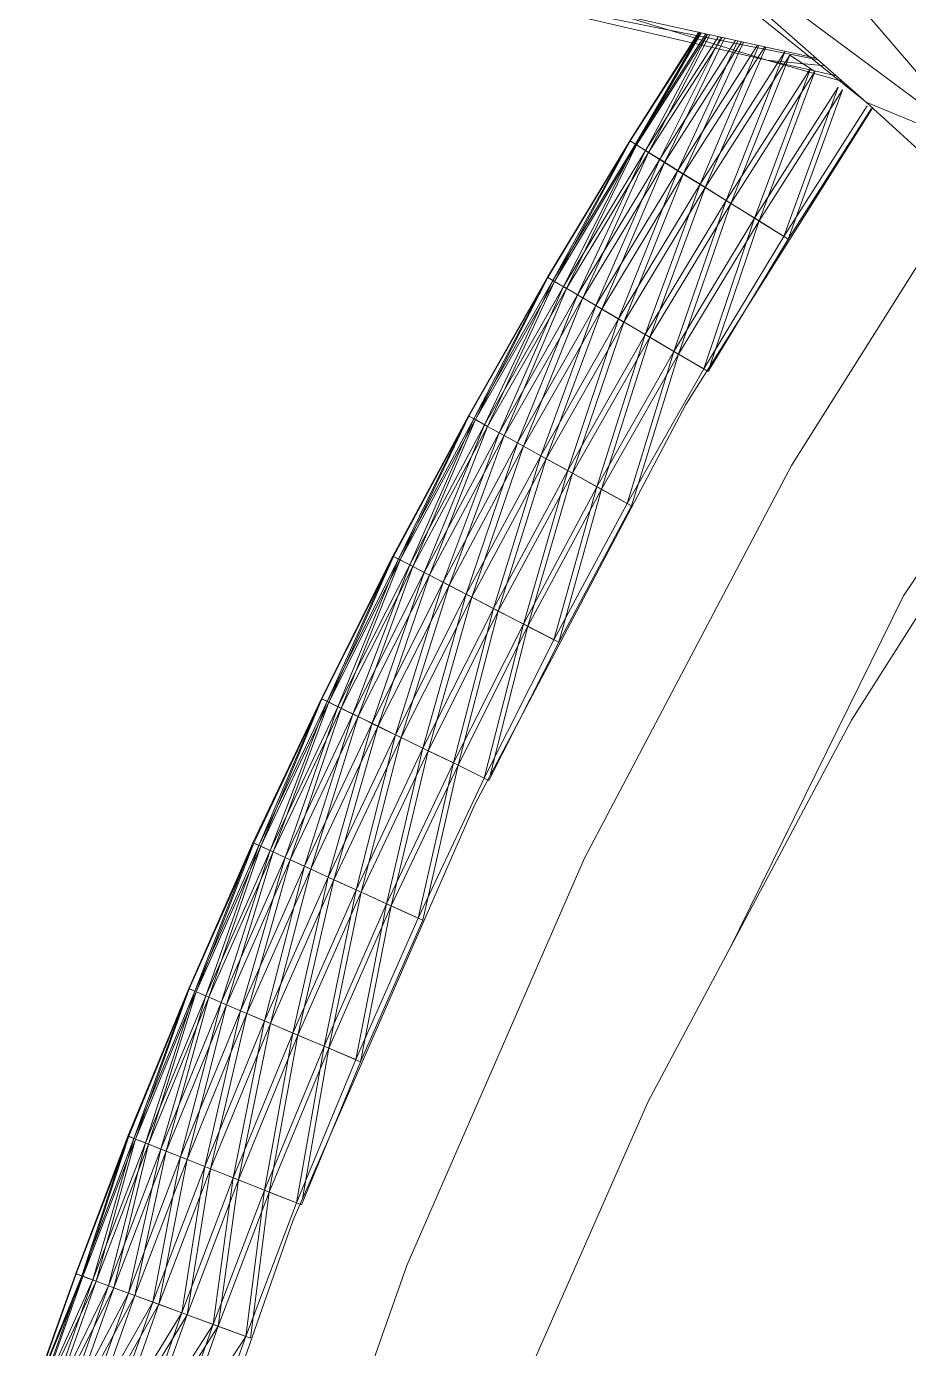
# Model space of a CAD drawing. Header units: millimetres. Extents: x -8591 to 7092, y -1621 to 14390.
# Drawn here: x -4564.22 to -4543.62, y 2704.32 to 2735.19 of the extents above; entities that cross this region are included whole.
import ezdxf

# ---------------------------------------------------------------- set-up
doc = ezdxf.new("R2010")
doc.units = ezdxf.units.MM
doc.layers.add('G-IMPT', color=8, linetype='Continuous', lineweight=9)
doc.layers.add('I-FURN', color=30, linetype='Continuous', lineweight=9)

# ---------------------------------------------------------------- blocks, each defined once
blk = doc.blocks.new('Artificial banana plant 1500mm - Family 4__C1-728657-Begane grond')
at = {"layer": 'G-IMPT'}
for p, q in [((-135.508, 82.891), (-129.088, 75.408)), ((-135.508, 82.891), (-129.088, 75.408)), ((-138.678, 82.554), (-131.848, 76.549)), ((-138.678, 82.554), (-131.848, 76.549)), ((-138.678, 82.554), (-129.91, 76.021)), ((-138.678, 82.554), (-129.91, 76.021)), ((-131.848, 76.549), (-137.618, 81.18)), ((-131.848, 76.549), (-137.618, 81.18)), ((-141.728, 79.286), (-134.168, 77.531)), ((-141.728, 79.286), (-134.168, 77.531)), ((-141.728, 79.286), (-132.972, 77.538)), ((-141.728, 79.286), (-132.972, 77.538)), ((-139.438, 78.994), (-133.012, 77.573)), ((-139.438, 78.994), (-133.012, 77.573)), ((-137.607, 78.589), (-134.168, 77.531)), ((-137.607, 78.589), (-134.168, 77.531)), ((-135.754, 78.179), (-137.368, 75.646)), ((-135.754, 78.179), (-137.368, 75.646)), ((-137.358, 75.641), (-135.751, 78.179)), ((-137.358, 75.641), (-135.751, 78.179)), ((-135.734, 78.175), (-137.358, 75.641)), ((-135.734, 78.175), (-137.358, 75.641)), ((-135.724, 78.173), (-137.238, 75.568)), ((-135.724, 78.173), (-137.238, 75.568)), ((-137.238, 75.568), (-135.595, 78.144)), ((-135.595, 78.144), (-137.238, 75.568)), ((-135.699, 78.167), (-137.208, 75.547)), ((-135.699, 78.167), (-137.208, 75.547)), ((-137.208, 75.547), (-135.556, 78.136)), ((-137.208, 75.547), (-135.556, 78.136)), ((-136.998, 75.417), (-135.544, 78.133)), ((-135.544, 78.133), (-136.998, 75.417)), ((-136.928, 75.374), (-135.498, 78.123)), ((-136.928, 75.374), (-135.498, 78.123)), ((-135.297, 78.078), (-136.998, 75.417)), ((-135.297, 78.078), (-136.998, 75.417)), ((-135.211, 78.059), (-136.928, 75.374)), ((-135.211, 78.059), (-136.928, 75.374)), ((-135.239, 78.065), (-136.668, 75.213)), ((-135.239, 78.065), (-136.668, 75.213)), ((-136.668, 75.213), (-134.897, 77.99)), ((-134.897, 77.99), (-136.668, 75.213)), ((-135.149, 78.046), (-136.558, 75.141)), ((-135.149, 78.046), (-136.558, 75.141)), ((-136.558, 75.141), (-134.759, 77.959)), ((-136.558, 75.141), (-134.759, 77.959)), ((-136.248, 74.955), (-134.843, 77.978)), ((-134.843, 77.978), (-136.248, 74.955)), ((-134.387, 77.877), (-136.248, 74.955)), ((-134.387, 77.877), (-136.248, 74.955)), ((-136.118, 74.868), (-134.71, 77.948)), ((-136.118, 74.868), (-134.71, 77.948)), ((-134.215, 77.839), (-136.118, 74.868)), ((-134.215, 77.839), (-136.118, 74.868)), ((-134.351, 77.869), (-135.728, 74.631)), ((-135.728, 74.631), (-134.351, 77.869)), ((-134.189, 77.833), (-135.608, 74.553)), ((-134.189, 77.833), (-135.608, 74.553)), ((-135.728, 74.631), (-133.748, 77.726)), ((-133.748, 77.726), (-135.728, 74.631)), ((-133.628, 77.645), (-135.608, 74.553)), ((-135.608, 74.553), (-133.628, 77.645)), ((-135.118, 74.252), (-133.748, 77.726)), ((-133.748, 77.726), (-135.118, 74.252)), ((-135.008, 74.182), (-133.628, 77.645)), ((-135.008, 74.182), (-133.628, 77.645)), ((-134.168, 77.531), (-132.39, 77.026)), ((-134.168, 77.531), (-132.39, 77.026)), ((-132.814, 77.399), (-134.168, 77.531)), ((-132.814, 77.399), (-134.168, 77.531)), ((-134.168, 77.531), (-132.544, 77.162)), ((-134.168, 77.531), (-132.544, 77.162)), ((-133.048, 77.26), (-133.628, 77.645)), ((-133.048, 77.26), (-133.628, 77.645)), ((-133.148, 77.332), (-135.118, 74.252)), ((-133.148, 77.332), (-135.118, 74.252)), ((-133.048, 77.26), (-135.008, 74.182)), ((-133.048, 77.26), (-135.008, 74.182)), ((-133.148, 77.332), (-134.458, 73.837)), ((-134.458, 73.837), (-133.148, 77.332)), ((-133.048, 77.26), (-134.348, 73.774)), ((-133.048, 77.26), (-134.348, 73.774)), ((-134.458, 73.837), (-132.498, 76.901)), ((-132.498, 76.901), (-134.458, 73.837)), ((-133.768, 73.413), (-132.498, 76.901)), ((-132.498, 76.901), (-133.768, 73.413)), ((-132.398, 76.835), (-134.348, 73.774)), ((-134.348, 73.774), (-132.398, 76.835)), ((-133.668, 73.35), (-132.398, 76.835)), ((-133.668, 73.35), (-132.398, 76.835)), ((-136.058, 69.49), (-131.696, 76.422)), ((-131.828, 76.459), (-133.768, 73.413)), ((-131.828, 76.459), (-133.768, 73.413)), ((-131.728, 76.395), (-133.668, 73.35)), ((-131.728, 76.395), (-133.668, 73.35)), ((-131.848, 76.549), (-123.338, 68.788)), ((-131.848, 76.549), (-123.338, 68.788)), ((-131.848, 76.549), (-129.91, 75.748)), ((-131.848, 76.549), (-129.91, 75.748)), ((-139.288, 72.459), (-137.368, 75.646)), ((-139.288, 72.459), (-137.368, 75.646)), ((-139.278, 72.452), (-137.368, 75.646)), ((-139.278, 72.452), (-137.368, 75.646)), ((-139.278, 72.452), (-137.358, 75.641)), ((-139.278, 72.452), (-137.358, 75.641)), ((-139.168, 72.385), (-137.368, 75.646)), ((-139.168, 72.385), (-137.368, 75.646)), ((-139.128, 72.363), (-137.358, 75.641)), ((-139.128, 72.363), (-137.358, 75.641)), ((-137.358, 75.641), (-137.368, 75.646)), ((-137.238, 75.568), (-137.368, 75.646)), ((-137.358, 75.641), (-137.368, 75.646)), ((-137.238, 75.568), (-137.368, 75.646)), ((-137.208, 75.547), (-137.358, 75.641)), ((-137.358, 75.641), (-137.208, 75.547)), ((-139.168, 72.385), (-137.238, 75.568)), ((-139.168, 72.385), (-137.238, 75.568)), ((-139.128, 72.363), (-137.208, 75.547)), ((-139.128, 72.363), (-137.208, 75.547)), ((-138.918, 72.239), (-137.238, 75.568)), ((-138.918, 72.239), (-137.238, 75.568)), ((-138.918, 72.239), (-136.998, 75.417)), ((-138.918, 72.239), (-136.998, 75.417)), ((-138.848, 72.199), (-137.208, 75.547)), ((-138.848, 72.199), (-137.208, 75.547)), ((-138.848, 72.199), (-136.928, 75.374)), ((-138.848, 72.199), (-136.928, 75.374)), ((-138.588, 72.044), (-136.998, 75.417)), ((-138.588, 72.044), (-136.998, 75.417)), ((-138.468, 71.975), (-136.928, 75.374)), ((-138.468, 71.975), (-136.928, 75.374)), ((-137.238, 75.568), (-136.998, 75.417)), ((-137.238, 75.568), (-136.998, 75.417)), ((-136.928, 75.374), (-137.208, 75.547)), ((-136.928, 75.374), (-137.208, 75.547)), ((-136.668, 75.213), (-136.998, 75.417)), ((-136.668, 75.213), (-136.998, 75.417)), ((-136.558, 75.141), (-136.928, 75.374)), ((-136.928, 75.374), (-136.558, 75.141)), ((-138.588, 72.044), (-136.668, 75.213)), ((-138.588, 72.044), (-136.668, 75.213)), ((-138.468, 71.975), (-136.558, 75.141)), ((-138.468, 71.975), (-136.558, 75.141)), ((-138.158, 71.795), (-136.668, 75.213)), ((-138.158, 71.795), (-136.668, 75.213)), ((-138.018, 71.714), (-136.558, 75.141)), ((-138.018, 71.714), (-136.558, 75.141)), ((-136.668, 75.213), (-136.248, 74.955)), ((-136.668, 75.213), (-136.248, 74.955)), ((-136.118, 74.868), (-136.558, 75.141)), ((-136.118, 74.868), (-136.558, 75.141)), ((-138.158, 71.795), (-136.248, 74.955)), ((-138.158, 71.795), (-136.248, 74.955)), ((-138.018, 71.714), (-136.118, 74.868)), ((-138.018, 71.714), (-136.118, 74.868)), ((-137.628, 71.485), (-136.248, 74.955)), ((-137.628, 71.485), (-136.248, 74.955)), ((-137.508, 71.411), (-136.118, 74.868)), ((-137.508, 71.411), (-136.118, 74.868)), ((-135.728, 74.631), (-136.248, 74.955)), ((-135.728, 74.631), (-136.248, 74.955)), ((-135.608, 74.553), (-136.118, 74.868)), ((-136.118, 74.868), (-135.608, 74.553)), ((-137.628, 71.485), (-135.728, 74.631)), ((-137.628, 71.485), (-135.728, 74.631)), ((-137.508, 71.411), (-135.608, 74.553)), ((-137.508, 71.411), (-135.608, 74.553)), ((-137.008, 71.121), (-135.728, 74.631)), ((-137.008, 71.121), (-135.728, 74.631)), ((-136.898, 71.056), (-135.608, 74.553)), ((-136.898, 71.056), (-135.608, 74.553)), ((-135.728, 74.631), (-135.118, 74.252)), ((-135.728, 74.631), (-135.118, 74.252)), ((-135.008, 74.182), (-135.608, 74.553)), ((-135.008, 74.182), (-135.608, 74.553)), ((-133.588, 68.063), (-129.51, 74.553)), ((-137.008, 71.121), (-135.118, 74.252)), ((-137.008, 71.121), (-135.118, 74.252)), ((-136.898, 71.056), (-135.008, 74.182)), ((-136.898, 71.056), (-135.008, 74.182)), ((-136.338, 70.724), (-135.118, 74.252)), ((-136.338, 70.724), (-135.118, 74.252)), ((-136.228, 70.664), (-135.008, 74.182)), ((-136.228, 70.664), (-135.008, 74.182)), ((-134.458, 73.837), (-135.118, 74.252)), ((-134.458, 73.837), (-135.118, 74.252)), ((-134.348, 73.774), (-135.008, 74.182)), ((-135.008, 74.182), (-134.348, 73.774)), ((-136.338, 70.724), (-134.458, 73.837)), ((-136.338, 70.724), (-134.458, 73.837)), ((-135.638, 70.318), (-134.458, 73.837)), ((-135.638, 70.318), (-134.458, 73.837)), ((-134.458, 73.837), (-133.768, 73.413)), ((-134.458, 73.837), (-133.768, 73.413)), ((-136.228, 70.664), (-134.348, 73.774)), ((-136.228, 70.664), (-134.348, 73.774)), ((-135.495, 70.384), (-134.348, 73.774)), ((-135.495, 70.384), (-134.348, 73.774)), ((-133.668, 73.35), (-134.348, 73.774)), ((-133.668, 73.35), (-134.348, 73.774)), ((-135.638, 70.318), (-133.768, 73.413)), ((-135.638, 70.318), (-133.768, 73.413)), ((-135.538, 70.257), (-133.668, 73.35)), ((-135.538, 70.257), (-133.668, 73.35)), ((-139.288, 72.459), (-141.138, 69.223)), ((-139.288, 72.459), (-141.138, 69.223)), ((-141.128, 69.218), (-139.288, 72.459)), ((-141.128, 69.218), (-139.288, 72.459)), ((-139.278, 72.452), (-141.128, 69.218)), ((-139.278, 72.452), (-141.128, 69.218)), ((-139.288, 72.459), (-141.008, 69.153)), ((-139.288, 72.459), (-141.008, 69.153)), ((-141.008, 69.153), (-139.168, 72.385)), ((-139.168, 72.385), (-141.008, 69.153)), ((-139.278, 72.452), (-140.968, 69.133)), ((-139.278, 72.452), (-140.968, 69.133)), ((-140.968, 69.133), (-139.128, 72.363)), ((-140.968, 69.133), (-139.128, 72.363)), ((-140.758, 69.014), (-139.168, 72.385)), ((-139.168, 72.385), (-140.758, 69.014)), ((-140.688, 68.976), (-139.128, 72.363)), ((-140.688, 68.976), (-139.128, 72.363)), ((-139.278, 72.452), (-139.288, 72.459)), ((-139.288, 72.459), (-139.168, 72.385)), ((-139.278, 72.452), (-139.288, 72.459)), ((-139.288, 72.459), (-139.168, 72.385)), ((-139.278, 72.452), (-139.128, 72.363)), ((-139.278, 72.452), (-139.128, 72.363)), ((-138.918, 72.239), (-139.168, 72.385)), ((-139.168, 72.385), (-138.918, 72.239)), ((-138.848, 72.199), (-139.128, 72.363)), ((-138.848, 72.199), (-139.128, 72.363)), ((-138.918, 72.239), (-140.758, 69.014)), ((-138.918, 72.239), (-140.758, 69.014)), ((-138.848, 72.199), (-140.688, 68.976)), ((-138.848, 72.199), (-140.688, 68.976)), ((-138.918, 72.239), (-140.418, 68.826)), ((-138.918, 72.239), (-140.418, 68.826)), ((-140.418, 68.826), (-138.588, 72.044)), ((-138.588, 72.044), (-140.418, 68.826)), ((-138.848, 72.199), (-140.298, 68.761)), ((-138.848, 72.199), (-140.298, 68.761)), ((-140.298, 68.761), (-138.468, 71.975)), ((-140.298, 68.761), (-138.468, 71.975)), ((-139.988, 68.59), (-138.588, 72.044)), ((-138.588, 72.044), (-139.988, 68.59)), ((-139.848, 68.511), (-138.468, 71.975)), ((-139.848, 68.511), (-138.468, 71.975)), ((-138.918, 72.239), (-138.588, 72.044)), ((-138.918, 72.239), (-138.588, 72.044)), ((-138.848, 72.199), (-138.468, 71.975)), ((-138.848, 72.199), (-138.468, 71.975)), ((-138.158, 71.795), (-138.588, 72.044)), ((-138.588, 72.044), (-138.158, 71.795)), ((-138.018, 71.714), (-138.468, 71.975)), ((-138.018, 71.714), (-138.468, 71.975)), ((-138.158, 71.795), (-139.988, 68.59)), ((-138.158, 71.795), (-139.988, 68.59)), ((-138.018, 71.714), (-139.848, 68.511)), ((-138.018, 71.714), (-139.848, 68.511)), ((-138.158, 71.795), (-139.448, 68.292)), ((-139.448, 68.292), (-138.158, 71.795)), ((-138.018, 71.714), (-139.318, 68.222)), ((-138.018, 71.714), (-139.318, 68.222)), ((-138.158, 71.795), (-137.628, 71.485)), ((-137.628, 71.485), (-138.158, 71.795)), ((-137.508, 71.411), (-138.018, 71.714)), ((-138.018, 71.714), (-137.508, 71.411)), ((-126.518, 71.689), (-130.978, 65.017)), ((-139.448, 68.292), (-137.628, 71.485)), ((-137.628, 71.485), (-139.448, 68.292)), ((-137.508, 71.411), (-139.318, 68.222)), ((-139.318, 68.222), (-137.508, 71.411)), ((-138.818, 67.946), (-137.628, 71.485)), ((-137.628, 71.485), (-138.818, 67.946)), ((-138.708, 67.883), (-137.508, 71.411)), ((-138.708, 67.883), (-137.508, 71.411)), ((-137.008, 71.121), (-137.628, 71.485)), ((-137.628, 71.485), (-137.008, 71.121)), ((-136.898, 71.056), (-137.508, 71.411)), ((-136.898, 71.056), (-137.508, 71.411)), ((-137.008, 71.121), (-138.818, 67.946)), ((-137.008, 71.121), (-138.818, 67.946)), ((-136.898, 71.056), (-138.708, 67.883)), ((-136.898, 71.056), (-138.708, 67.883)), ((-137.008, 71.121), (-138.138, 67.566)), ((-138.138, 67.566), (-137.008, 71.121)), ((-136.898, 71.056), (-138.028, 67.508)), ((-136.898, 71.056), (-138.028, 67.508)), ((-137.008, 71.121), (-136.338, 70.724)), ((-136.338, 70.724), (-137.008, 71.121)), ((-136.228, 70.664), (-136.898, 71.056)), ((-136.898, 71.056), (-136.228, 70.664)), ((-138.138, 67.566), (-136.338, 70.724)), ((-136.338, 70.724), (-138.138, 67.566)), ((-137.428, 67.176), (-136.338, 70.724)), ((-136.338, 70.724), (-137.428, 67.176)), ((-135.638, 70.318), (-136.338, 70.724)), ((-136.338, 70.724), (-135.638, 70.318)), ((-136.228, 70.664), (-138.028, 67.508)), ((-138.028, 67.508), (-136.228, 70.664)), ((-137.328, 67.12), (-136.228, 70.664)), ((-137.328, 67.12), (-136.228, 70.664)), ((-135.538, 70.257), (-136.228, 70.664)), ((-135.538, 70.257), (-136.228, 70.664)), ((-132.188, 62.117), (-126.788, 70.646)), ((-135.638, 70.318), (-137.428, 67.176)), ((-135.638, 70.318), (-137.428, 67.176)), ((-140.998, 60.129), (-136.058, 69.49)), ((-142.898, 65.944), (-141.138, 69.223)), ((-142.898, 65.944), (-141.138, 69.223)), ((-142.888, 65.937), (-141.138, 69.223)), ((-142.888, 65.937), (-141.138, 69.223)), ((-142.888, 65.937), (-141.128, 69.218)), ((-142.888, 65.937), (-141.128, 69.218)), ((-142.768, 65.874), (-141.138, 69.223)), ((-142.768, 65.874), (-141.138, 69.223)), ((-142.728, 65.856), (-141.128, 69.218)), ((-142.728, 65.856), (-141.128, 69.218)), ((-141.128, 69.218), (-141.138, 69.223)), ((-141.008, 69.153), (-141.138, 69.223)), ((-141.128, 69.218), (-141.138, 69.223)), ((-141.008, 69.153), (-141.138, 69.223)), ((-140.968, 69.133), (-141.128, 69.218)), ((-141.128, 69.218), (-140.968, 69.133)), ((-142.768, 65.874), (-141.008, 69.153)), ((-142.768, 65.874), (-141.008, 69.153)), ((-142.728, 65.856), (-140.968, 69.133)), ((-142.728, 65.856), (-140.968, 69.133)), ((-142.508, 65.744), (-141.008, 69.153)), ((-142.508, 65.744), (-141.008, 69.153)), ((-142.508, 65.744), (-140.758, 69.014)), ((-142.508, 65.744), (-140.758, 69.014)), ((-142.438, 65.706), (-140.968, 69.133)), ((-142.438, 65.706), (-140.968, 69.133)), ((-142.438, 65.706), (-140.688, 68.976)), ((-142.438, 65.706), (-140.688, 68.976)), ((-142.168, 65.564), (-140.758, 69.014)), ((-142.168, 65.564), (-140.758, 69.014)), ((-142.048, 65.501), (-140.688, 68.976)), ((-142.048, 65.501), (-140.688, 68.976)), ((-141.008, 69.153), (-140.758, 69.014)), ((-141.008, 69.153), (-140.758, 69.014)), ((-140.688, 68.976), (-140.968, 69.133)), ((-140.688, 68.976), (-140.968, 69.133)), ((-140.418, 68.826), (-140.758, 69.014)), ((-140.418, 68.826), (-140.758, 69.014)), ((-140.298, 68.761), (-140.688, 68.976)), ((-140.688, 68.976), (-140.298, 68.761)), ((-142.168, 65.564), (-140.418, 68.826)), ((-142.168, 65.564), (-140.418, 68.826)), ((-142.048, 65.501), (-140.298, 68.761)), ((-142.048, 65.501), (-140.298, 68.761)), ((-141.728, 65.338), (-140.418, 68.826)), ((-141.728, 65.338), (-140.418, 68.826)), ((-141.728, 65.338), (-139.988, 68.59)), ((-141.728, 65.338), (-139.988, 68.59)), ((-141.588, 65.262), (-140.298, 68.761)), ((-141.588, 65.262), (-140.298, 68.761)), ((-141.188, 65.055), (-139.988, 68.59)), ((-141.188, 65.055), (-139.988, 68.59)), ((-140.418, 68.826), (-139.988, 68.59)), ((-140.418, 68.826), (-139.988, 68.59)), ((-139.848, 68.511), (-140.298, 68.761)), ((-139.848, 68.511), (-140.298, 68.761)), ((-139.448, 68.292), (-139.988, 68.59)), ((-139.448, 68.292), (-139.988, 68.59)), ((-141.588, 65.262), (-139.848, 68.511)), ((-141.588, 65.262), (-139.848, 68.511)), ((-141.188, 65.055), (-139.448, 68.292)), ((-141.188, 65.055), (-139.448, 68.292)), ((-141.058, 64.986), (-139.848, 68.511)), ((-141.058, 64.986), (-139.848, 68.511)), ((-140.548, 64.723), (-139.448, 68.292)), ((-140.548, 64.723), (-139.448, 68.292)), ((-139.318, 68.222), (-139.848, 68.511)), ((-139.848, 68.511), (-139.318, 68.222)), ((-139.448, 68.292), (-138.818, 67.946)), ((-139.448, 68.292), (-138.818, 67.946)), ((-141.058, 64.986), (-139.318, 68.222)), ((-141.058, 64.986), (-139.318, 68.222)), ((-140.548, 64.723), (-138.818, 67.946)), ((-140.548, 64.723), (-138.818, 67.946)), ((-140.438, 64.663), (-139.318, 68.222)), ((-140.438, 64.663), (-139.318, 68.222)), ((-139.848, 64.361), (-138.818, 67.946)), ((-139.848, 64.361), (-138.818, 67.946)), ((-138.708, 67.883), (-139.318, 68.222)), ((-138.708, 67.883), (-139.318, 68.222)), ((-138.138, 67.566), (-138.818, 67.946)), ((-138.138, 67.566), (-138.818, 67.946)), ((-138.428, 58.892), (-133.588, 68.063)), ((-140.438, 64.663), (-138.708, 67.883)), ((-140.438, 64.663), (-138.708, 67.883)), ((-139.748, 64.307), (-138.708, 67.883)), ((-139.748, 64.307), (-138.708, 67.883)), ((-138.028, 67.508), (-138.708, 67.883)), ((-138.708, 67.883), (-138.028, 67.508)), ((-139.848, 64.361), (-138.138, 67.566)), ((-139.848, 64.361), (-138.138, 67.566)), ((-139.748, 64.307), (-138.028, 67.508)), ((-139.748, 64.307), (-138.028, 67.508)), ((-139.138, 63.991), (-138.138, 67.566)), ((-139.138, 63.991), (-138.138, 67.566)), ((-139.028, 63.936), (-138.028, 67.508)), ((-139.028, 63.936), (-138.028, 67.508)), ((-138.138, 67.566), (-137.428, 67.176)), ((-138.138, 67.566), (-137.428, 67.176)), ((-137.328, 67.12), (-138.028, 67.508)), ((-137.328, 67.12), (-138.028, 67.508)), ((-139.138, 63.991), (-137.428, 67.176)), ((-139.138, 63.991), (-137.428, 67.176)), ((-139.028, 63.936), (-137.328, 67.12)), ((-139.028, 63.936), (-137.328, 67.12)), ((-142.898, 65.944), (-144.568, 62.618)), ((-142.898, 65.944), (-144.568, 62.618)), ((-144.558, 62.613), (-142.898, 65.944)), ((-144.558, 62.613), (-142.898, 65.944)), ((-142.888, 65.937), (-144.558, 62.613)), ((-142.888, 65.937), (-144.558, 62.613)), ((-142.898, 65.944), (-144.438, 62.553)), ((-142.898, 65.944), (-144.438, 62.553)), ((-144.438, 62.553), (-142.768, 65.874)), ((-142.768, 65.874), (-144.438, 62.553)), ((-142.888, 65.937), (-144.398, 62.535)), ((-142.888, 65.937), (-144.398, 62.535)), ((-144.398, 62.535), (-142.728, 65.856)), ((-144.398, 62.535), (-142.728, 65.856)), ((-144.188, 62.429), (-142.768, 65.874)), ((-142.768, 65.874), (-144.188, 62.429)), ((-144.108, 62.393), (-142.728, 65.856)), ((-144.108, 62.393), (-142.728, 65.856)), ((-142.888, 65.937), (-142.898, 65.944)), ((-142.898, 65.944), (-142.768, 65.874)), ((-142.888, 65.937), (-142.898, 65.944)), ((-142.898, 65.944), (-142.768, 65.874)), ((-142.888, 65.937), (-142.728, 65.856)), ((-142.888, 65.937), (-142.728, 65.856)), ((-142.508, 65.744), (-142.768, 65.874)), ((-142.768, 65.874), (-142.508, 65.744)), ((-142.438, 65.706), (-142.728, 65.856)), ((-142.438, 65.706), (-142.728, 65.856)), ((-142.508, 65.744), (-144.188, 62.429)), ((-142.508, 65.744), (-144.188, 62.429)), ((-142.438, 65.706), (-144.108, 62.393)), ((-142.438, 65.706), (-144.108, 62.393)), ((-142.508, 65.744), (-143.838, 62.258)), ((-142.508, 65.744), (-143.838, 62.258)), ((-143.838, 62.258), (-142.168, 65.564)), ((-142.168, 65.564), (-143.838, 62.258)), ((-142.438, 65.706), (-143.708, 62.2)), ((-142.438, 65.706), (-143.708, 62.2)), ((-143.708, 62.2), (-142.048, 65.501)), ((-143.708, 62.2), (-142.048, 65.501)), ((-143.388, 62.043), (-142.168, 65.564)), ((-142.168, 65.564), (-143.388, 62.043)), ((-143.248, 61.971), (-142.048, 65.501)), ((-143.248, 61.971), (-142.048, 65.501)), ((-142.508, 65.744), (-142.168, 65.564)), ((-142.508, 65.744), (-142.168, 65.564)), ((-142.438, 65.706), (-142.048, 65.501)), ((-142.438, 65.706), (-142.048, 65.501)), ((-141.728, 65.338), (-142.168, 65.564)), ((-142.168, 65.564), (-141.728, 65.338)), ((-141.588, 65.262), (-142.048, 65.501)), ((-141.588, 65.262), (-142.048, 65.501)), ((-141.728, 65.338), (-143.388, 62.043)), ((-141.728, 65.338), (-143.388, 62.043)), ((-141.588, 65.262), (-143.248, 61.971)), ((-141.588, 65.262), (-143.248, 61.971)), ((-141.728, 65.338), (-142.838, 61.774)), ((-142.838, 61.774), (-141.728, 65.338)), ((-141.588, 65.262), (-142.708, 61.709)), ((-141.588, 65.262), (-142.708, 61.709)), ((-141.728, 65.338), (-141.188, 65.055)), ((-141.188, 65.055), (-141.728, 65.338)), ((-141.058, 64.986), (-141.588, 65.262)), ((-141.588, 65.262), (-141.058, 64.986)), ((-142.838, 61.774), (-141.188, 65.055)), ((-141.188, 65.055), (-142.838, 61.774)), ((-141.058, 64.986), (-142.708, 61.709)), ((-142.708, 61.709), (-141.058, 64.986)), ((-142.198, 61.459), (-141.188, 65.055)), ((-141.188, 65.055), (-142.198, 61.459)), ((-142.078, 61.402), (-141.058, 64.986)), ((-142.078, 61.402), (-141.058, 64.986)), ((-140.548, 64.723), (-141.188, 65.055)), ((-141.188, 65.055), (-140.548, 64.723)), ((-140.438, 64.663), (-141.058, 64.986)), ((-140.438, 64.663), (-141.058, 64.986)), ((-130.978, 65.017), (-135.066, 56.72)), ((-140.548, 64.723), (-142.198, 61.459)), ((-140.548, 64.723), (-142.198, 61.459)), ((-140.438, 64.663), (-142.078, 61.402)), ((-140.438, 64.663), (-142.078, 61.402)), ((-140.548, 64.723), (-141.488, 61.116)), ((-141.488, 61.116), (-140.548, 64.723)), ((-140.438, 64.663), (-141.378, 61.063)), ((-140.438, 64.663), (-141.378, 61.063)), ((-140.548, 64.723), (-139.848, 64.361)), ((-139.848, 64.361), (-140.548, 64.723)), ((-139.748, 64.307), (-140.438, 64.663)), ((-140.438, 64.663), (-139.748, 64.307)), ((-141.488, 61.116), (-139.848, 64.361)), ((-139.848, 64.361), (-141.488, 61.116)), ((-139.748, 64.307), (-141.378, 61.063)), ((-141.378, 61.063), (-139.748, 64.307)), ((-140.768, 60.762), (-139.848, 64.361)), ((-139.848, 64.361), (-140.768, 60.762)), ((-140.627, 60.832), (-139.748, 64.307)), ((-140.627, 60.832), (-139.748, 64.307)), ((-139.138, 63.991), (-139.848, 64.361)), ((-139.848, 64.361), (-139.138, 63.991)), ((-139.028, 63.936), (-139.748, 64.307)), ((-139.028, 63.936), (-139.748, 64.307)), ((-139.138, 63.991), (-140.768, 60.762)), ((-139.138, 63.991), (-140.768, 60.762)), ((-139.028, 63.936), (-140.658, 60.71)), ((-139.028, 63.936), (-140.658, 60.71)), ((-146.168, 59.253), (-144.568, 62.618)), ((-146.168, 59.253), (-144.568, 62.618)), ((-146.148, 59.247), (-144.568, 62.618)), ((-146.148, 59.247), (-144.568, 62.618)), ((-146.148, 59.247), (-144.558, 62.613)), ((-146.148, 59.247), (-144.558, 62.613)), ((-146.028, 59.19), (-144.568, 62.618)), ((-146.028, 59.19), (-144.568, 62.618)), ((-146.028, 59.19), (-144.438, 62.553)), ((-146.028, 59.19), (-144.438, 62.553)), ((-145.988, 59.173), (-144.558, 62.613)), ((-145.988, 59.173), (-144.558, 62.613)), ((-145.988, 59.173), (-144.398, 62.535)), ((-145.988, 59.173), (-144.398, 62.535)), ((-145.768, 59.072), (-144.438, 62.553)), ((-145.768, 59.072), (-144.438, 62.553)), ((-145.768, 59.072), (-144.188, 62.429)), ((-145.768, 59.072), (-144.188, 62.429)), ((-145.698, 59.038), (-144.398, 62.535)), ((-145.698, 59.038), (-144.398, 62.535)), ((-145.698, 59.038), (-144.108, 62.393)), ((-145.698, 59.038), (-144.108, 62.393)), ((-145.418, 58.91), (-144.188, 62.429)), ((-145.418, 58.91), (-144.188, 62.429)), ((-145.298, 58.854), (-144.108, 62.393)), ((-145.298, 58.854), (-144.108, 62.393)), ((-144.558, 62.613), (-144.568, 62.618)), ((-144.438, 62.553), (-144.568, 62.618)), ((-144.558, 62.613), (-144.568, 62.618)), ((-144.438, 62.553), (-144.568, 62.618)), ((-144.398, 62.535), (-144.558, 62.613)), ((-144.558, 62.613), (-144.398, 62.535)), ((-144.438, 62.553), (-144.188, 62.429)), ((-144.438, 62.553), (-144.188, 62.429)), ((-144.108, 62.393), (-144.398, 62.535)), ((-144.108, 62.393), (-144.398, 62.535)), ((-143.838, 62.258), (-144.188, 62.429)), ((-143.838, 62.258), (-144.188, 62.429)), ((-143.708, 62.2), (-144.108, 62.393)), ((-144.108, 62.393), (-143.708, 62.2)), ((-145.418, 58.91), (-143.838, 62.258)), ((-145.418, 58.91), (-143.838, 62.258)), ((-145.298, 58.854), (-143.708, 62.2)), ((-145.298, 58.854), (-143.708, 62.2)), ((-144.968, 58.708), (-143.838, 62.258)), ((-144.968, 58.708), (-143.838, 62.258)), ((-144.818, 58.639), (-143.708, 62.2)), ((-144.818, 58.639), (-143.708, 62.2)), ((-143.838, 62.258), (-143.388, 62.043)), ((-143.838, 62.258), (-143.388, 62.043)), ((-143.248, 61.971), (-143.708, 62.2)), ((-143.248, 61.971), (-143.708, 62.2)), ((-136.938, 53.208), (-132.188, 62.117)), ((-144.968, 58.708), (-143.388, 62.043)), ((-144.968, 58.708), (-143.388, 62.043)), ((-144.818, 58.639), (-143.248, 61.971)), ((-144.818, 58.639), (-143.248, 61.971)), ((-144.408, 58.452), (-143.388, 62.043)), ((-144.408, 58.452), (-143.388, 62.043)), ((-144.408, 58.452), (-142.838, 61.774)), ((-144.408, 58.452), (-142.838, 61.774)), ((-144.278, 58.391), (-143.248, 61.971)), ((-144.278, 58.391), (-143.248, 61.971)), ((-143.758, 58.154), (-142.838, 61.774)), ((-143.758, 58.154), (-142.838, 61.774)), ((-142.838, 61.774), (-143.388, 62.043)), ((-142.838, 61.774), (-143.388, 62.043)), ((-142.708, 61.709), (-143.248, 61.971)), ((-143.248, 61.971), (-142.708, 61.709)), ((-142.838, 61.774), (-142.198, 61.459)), ((-142.838, 61.774), (-142.198, 61.459)), ((-144.278, 58.391), (-142.708, 61.709)), ((-144.278, 58.391), (-142.708, 61.709)), ((-143.758, 58.154), (-142.198, 61.459)), ((-143.758, 58.154), (-142.198, 61.459)), ((-143.638, 58.1), (-142.708, 61.709)), ((-143.638, 58.1), (-142.708, 61.709)), ((-143.048, 57.828), (-142.198, 61.459)), ((-143.048, 57.828), (-142.198, 61.459)), ((-142.078, 61.402), (-142.708, 61.709)), ((-142.078, 61.402), (-142.708, 61.709)), ((-141.488, 61.116), (-142.198, 61.459)), ((-141.488, 61.116), (-142.198, 61.459)), ((-143.638, 58.1), (-142.078, 61.402)), ((-143.638, 58.1), (-142.078, 61.402)), ((-142.938, 57.779), (-142.078, 61.402)), ((-142.938, 57.779), (-142.078, 61.402)), ((-141.378, 61.063), (-142.078, 61.402)), ((-142.078, 61.402), (-141.378, 61.063)), ((-143.048, 57.828), (-141.488, 61.116)), ((-143.048, 57.828), (-141.488, 61.116)), ((-142.938, 57.779), (-141.378, 61.063)), ((-142.938, 57.779), (-141.378, 61.063)), ((-142.308, 57.494), (-141.488, 61.116)), ((-142.308, 57.494), (-141.488, 61.116)), ((-142.198, 57.444), (-141.378, 61.063)), ((-142.198, 57.444), (-141.378, 61.063)), ((-141.488, 61.116), (-140.768, 60.762)), ((-141.488, 61.116), (-140.768, 60.762)), ((-140.658, 60.71), (-141.378, 61.063)), ((-140.658, 60.71), (-141.378, 61.063)), ((-142.308, 57.494), (-140.768, 60.762)), ((-142.308, 57.494), (-140.768, 60.762)), ((-145.238, 50.426), (-140.998, 60.129)), ((-146.168, 59.253), (-147.668, 55.846)), ((-146.168, 59.253), (-147.668, 55.846)), ((-147.658, 55.842), (-146.168, 59.253)), ((-147.658, 55.842), (-146.168, 59.253)), ((-146.148, 59.247), (-147.658, 55.842)), ((-146.148, 59.247), (-147.658, 55.842)), ((-146.168, 59.253), (-147.528, 55.788)), ((-146.168, 59.253), (-147.528, 55.788)), ((-147.528, 55.788), (-146.028, 59.19)), ((-146.028, 59.19), (-147.528, 55.788)), ((-146.148, 59.247), (-147.498, 55.772)), ((-146.148, 59.247), (-147.498, 55.772)), ((-147.498, 55.772), (-145.988, 59.173)), ((-147.498, 55.772), (-145.988, 59.173)), ((-147.268, 55.676), (-146.028, 59.19)), ((-146.028, 59.19), (-147.268, 55.676)), ((-145.768, 59.072), (-147.268, 55.676)), ((-145.768, 59.072), (-147.268, 55.676)), ((-147.198, 55.644), (-145.988, 59.173)), ((-147.198, 55.644), (-145.988, 59.173)), ((-145.698, 59.038), (-147.198, 55.644)), ((-145.698, 59.038), (-147.198, 55.644)), ((-145.768, 59.072), (-146.908, 55.524)), ((-145.768, 59.072), (-146.908, 55.524)), ((-145.698, 59.038), (-146.788, 55.472)), ((-145.698, 59.038), (-146.788, 55.472)), ((-146.148, 59.247), (-146.168, 59.253)), ((-146.168, 59.253), (-146.028, 59.19)), ((-146.148, 59.247), (-146.168, 59.253)), ((-146.168, 59.253), (-146.028, 59.19)), ((-146.148, 59.247), (-145.988, 59.173)), ((-146.148, 59.247), (-145.988, 59.173)), ((-145.768, 59.072), (-146.028, 59.19)), ((-146.028, 59.19), (-145.768, 59.072)), ((-145.698, 59.038), (-145.988, 59.173)), ((-145.698, 59.038), (-145.988, 59.173)), ((-145.768, 59.072), (-145.418, 58.91)), ((-145.768, 59.072), (-145.418, 58.91)), ((-145.698, 59.038), (-145.298, 58.854)), ((-145.698, 59.038), (-145.298, 58.854)), ((-146.908, 55.524), (-145.418, 58.91)), ((-145.418, 58.91), (-146.908, 55.524)), ((-146.788, 55.472), (-145.298, 58.854)), ((-146.788, 55.472), (-145.298, 58.854)), ((-146.458, 55.331), (-145.418, 58.91)), ((-145.418, 58.91), (-146.458, 55.331)), ((-144.968, 58.708), (-146.458, 55.331)), ((-144.968, 58.708), (-146.458, 55.331)), ((-146.308, 55.268), (-145.298, 58.854)), ((-146.308, 55.268), (-145.298, 58.854)), ((-144.968, 58.708), (-145.898, 55.092)), ((-145.898, 55.092), (-144.968, 58.708)), ((-144.968, 58.708), (-145.418, 58.91)), ((-145.418, 58.91), (-144.968, 58.708)), ((-144.818, 58.639), (-145.298, 58.854)), ((-144.818, 58.639), (-145.298, 58.854)), ((-144.968, 58.708), (-144.408, 58.452)), ((-144.408, 58.452), (-144.968, 58.708)), ((-142.578, 49.385), (-138.428, 58.892)), ((-144.818, 58.639), (-146.308, 55.268)), ((-144.818, 58.639), (-146.308, 55.268)), ((-145.898, 55.092), (-144.408, 58.452)), ((-144.408, 58.452), (-145.898, 55.092)), ((-144.818, 58.639), (-145.758, 55.034)), ((-144.818, 58.639), (-145.758, 55.034)), ((-144.278, 58.391), (-145.758, 55.034)), ((-145.758, 55.034), (-144.278, 58.391)), ((-145.238, 54.81), (-144.408, 58.452)), ((-144.408, 58.452), (-145.238, 54.81)), ((-145.118, 54.76), (-144.278, 58.391)), ((-145.118, 54.76), (-144.278, 58.391)), ((-144.278, 58.391), (-144.818, 58.639)), ((-144.818, 58.639), (-144.278, 58.391)), ((-143.758, 58.154), (-144.408, 58.452)), ((-144.408, 58.452), (-143.758, 58.154)), ((-143.638, 58.1), (-144.278, 58.391)), ((-143.638, 58.1), (-144.278, 58.391)), ((-143.758, 58.154), (-145.238, 54.81)), ((-143.758, 58.154), (-145.238, 54.81)), ((-143.638, 58.1), (-145.118, 54.76)), ((-143.638, 58.1), (-145.118, 54.76)), ((-143.758, 58.154), (-144.508, 54.502)), ((-144.508, 54.502), (-143.758, 58.154)), ((-143.638, 58.1), (-144.398, 54.455)), ((-143.638, 58.1), (-144.398, 54.455)), ((-143.758, 58.154), (-143.048, 57.828)), ((-143.048, 57.828), (-143.758, 58.154)), ((-142.938, 57.779), (-143.638, 58.1)), ((-143.638, 58.1), (-142.938, 57.779)), ((-144.508, 54.502), (-143.048, 57.828)), ((-143.048, 57.828), (-144.508, 54.502)), ((-142.938, 57.779), (-144.398, 54.455)), ((-144.398, 54.455), (-142.938, 57.779)), ((-143.768, 54.188), (-143.048, 57.828)), ((-143.048, 57.828), (-143.768, 54.188)), ((-143.658, 54.141), (-142.938, 57.779)), ((-143.658, 54.141), (-142.938, 57.779)), ((-142.308, 57.494), (-143.048, 57.828)), ((-143.048, 57.828), (-142.308, 57.494)), ((-142.198, 57.444), (-142.938, 57.779)), ((-142.198, 57.444), (-142.938, 57.779)), ((-142.308, 57.494), (-143.768, 54.188)), ((-142.308, 57.494), (-143.768, 54.188)), ((-142.198, 57.444), (-143.658, 54.141)), ((-142.198, 57.444), (-143.658, 54.141)), ((-149.088, 52.402), (-147.668, 55.846)), ((-149.088, 52.402), (-147.668, 55.846)), ((-149.068, 52.399), (-147.668, 55.846)), ((-149.068, 52.399), (-147.668, 55.846)), ((-149.068, 52.399), (-147.658, 55.842)), ((-149.068, 52.399), (-147.658, 55.842)), ((-148.948, 52.348), (-147.668, 55.846)), ((-148.948, 52.348), (-147.668, 55.846)), ((-148.948, 52.348), (-147.528, 55.788)), ((-148.948, 52.348), (-147.528, 55.788)), ((-148.908, 52.334), (-147.658, 55.842)), ((-148.908, 52.334), (-147.658, 55.842)), ((-148.908, 52.334), (-147.498, 55.772)), ((-148.908, 52.334), (-147.498, 55.772)), ((-148.678, 52.243), (-147.528, 55.788)), ((-148.678, 52.243), (-147.528, 55.788)), ((-148.678, 52.243), (-147.268, 55.676)), ((-148.678, 52.243), (-147.268, 55.676)), ((-148.608, 52.213), (-147.498, 55.772)), ((-148.608, 52.213), (-147.498, 55.772)), ((-148.608, 52.213), (-147.198, 55.644)), ((-148.608, 52.213), (-147.198, 55.644)), ((-148.318, 52.101), (-147.268, 55.676)), ((-148.318, 52.101), (-147.268, 55.676)), ((-148.198, 52.051), (-147.198, 55.644)), ((-148.198, 52.051), (-147.198, 55.644)), ((-147.658, 55.842), (-147.668, 55.846)), ((-147.528, 55.788), (-147.668, 55.846)), ((-147.658, 55.842), (-147.668, 55.846)), ((-147.528, 55.788), (-147.668, 55.846)), ((-147.498, 55.772), (-147.658, 55.842)), ((-147.658, 55.842), (-147.498, 55.772)), ((-147.528, 55.788), (-147.268, 55.676)), ((-147.528, 55.788), (-147.268, 55.676)), ((-147.198, 55.644), (-147.498, 55.772)), ((-147.198, 55.644), (-147.498, 55.772)), ((-146.908, 55.524), (-147.268, 55.676)), ((-146.908, 55.524), (-147.268, 55.676)), ((-146.788, 55.472), (-147.198, 55.644)), ((-147.198, 55.644), (-146.788, 55.472)), ((-148.318, 52.101), (-146.908, 55.524)), ((-148.318, 52.101), (-146.908, 55.524)), ((-148.198, 52.051), (-146.788, 55.472)), ((-148.198, 52.051), (-146.788, 55.472)), ((-147.858, 51.919), (-146.908, 55.524)), ((-147.858, 51.919), (-146.908, 55.524)), ((-147.858, 51.919), (-146.458, 55.331)), ((-147.858, 51.919), (-146.458, 55.331)), ((-147.708, 51.859), (-146.788, 55.472)), ((-147.708, 51.859), (-146.788, 55.472)), ((-147.708, 51.859), (-146.308, 55.268)), ((-147.708, 51.859), (-146.308, 55.268)), ((-147.288, 51.693), (-146.458, 55.331)), ((-147.288, 51.693), (-146.458, 55.331)), ((-147.158, 51.639), (-146.308, 55.268)), ((-147.158, 51.639), (-146.308, 55.268)), ((-146.908, 55.524), (-146.458, 55.331)), ((-146.908, 55.524), (-146.458, 55.331)), ((-146.308, 55.268), (-146.788, 55.472)), ((-146.308, 55.268), (-146.788, 55.472)), ((-145.898, 55.092), (-146.458, 55.331)), ((-145.898, 55.092), (-146.458, 55.331)), ((-145.758, 55.034), (-146.308, 55.268)), ((-146.308, 55.268), (-145.758, 55.034)), ((-147.288, 51.693), (-145.898, 55.092)), ((-147.288, 51.693), (-145.898, 55.092)), ((-147.158, 51.639), (-145.758, 55.034)), ((-147.158, 51.639), (-145.758, 55.034)), ((-146.628, 51.43), (-145.898, 55.092)), ((-146.628, 51.43), (-145.898, 55.092)), ((-146.508, 51.381), (-145.758, 55.034)), ((-146.508, 51.381), (-145.758, 55.034)), ((-145.898, 55.092), (-145.238, 54.81)), ((-145.898, 55.092), (-145.238, 54.81)), ((-145.118, 54.76), (-145.758, 55.034)), ((-145.118, 54.76), (-145.758, 55.034)), ((-146.628, 51.43), (-145.238, 54.81)), ((-146.628, 51.43), (-145.238, 54.81)), ((-146.508, 51.381), (-145.118, 54.76)), ((-146.508, 51.381), (-145.118, 54.76)), ((-145.898, 51.14), (-145.238, 54.81)), ((-145.898, 51.14), (-145.238, 54.81)), ((-145.788, 51.096), (-145.118, 54.76)), ((-145.788, 51.096), (-145.118, 54.76)), ((-144.508, 54.502), (-145.238, 54.81)), ((-144.508, 54.502), (-145.238, 54.81)), ((-144.398, 54.455), (-145.118, 54.76)), ((-145.118, 54.76), (-144.398, 54.455)), ((-145.898, 51.14), (-144.508, 54.502)), ((-145.898, 51.14), (-144.508, 54.502)), ((-145.788, 51.096), (-144.398, 54.455)), ((-145.788, 51.096), (-144.398, 54.455)), ((-145.148, 50.844), (-144.508, 54.502)), ((-145.148, 50.844), (-144.508, 54.502)), ((-145.014, 50.94), (-144.398, 54.455)), ((-145.014, 50.94), (-144.398, 54.455)), ((-144.508, 54.502), (-143.768, 54.188)), ((-144.508, 54.502), (-143.768, 54.188)), ((-143.658, 54.141), (-144.398, 54.455)), ((-143.658, 54.141), (-144.398, 54.455)), ((-145.148, 50.844), (-143.768, 54.188)), ((-145.148, 50.844), (-143.768, 54.188)), ((-145.038, 50.801), (-143.658, 54.141)), ((-145.038, 50.801), (-143.658, 54.141)), ((-141.008, 43.969), (-136.938, 53.208)), ((-149.088, 52.402), (-150.308, 49.193)), ((-149.088, 52.402), (-150.308, 49.193)), ((-149.088, 52.402), (-150.298, 49.188)), ((-150.298, 49.188), (-149.088, 52.402)), ((-149.068, 52.399), (-150.298, 49.188)), ((-149.068, 52.399), (-150.298, 49.188)), ((-149.088, 52.402), (-150.168, 49.143)), ((-149.088, 52.402), (-150.168, 49.143)), ((-150.168, 49.143), (-148.948, 52.348)), ((-148.948, 52.348), (-150.168, 49.143)), ((-149.068, 52.399), (-150.138, 49.127)), ((-149.068, 52.399), (-150.138, 49.127)), ((-150.138, 49.127), (-148.908, 52.334)), ((-150.138, 49.127), (-148.908, 52.334)), ((-149.908, 49.044), (-148.948, 52.348)), ((-148.948, 52.348), (-149.908, 49.044)), ((-148.678, 52.243), (-149.908, 49.044)), ((-148.678, 52.243), (-149.908, 49.044)), ((-148.908, 52.334), (-149.828, 49.015)), ((-149.828, 49.015), (-148.908, 52.334)), ((-148.608, 52.213), (-149.828, 49.015)), ((-148.608, 52.213), (-149.828, 49.015)), ((-148.678, 52.243), (-149.538, 48.909)), ((-148.678, 52.243), (-149.538, 48.909)), ((-148.608, 52.213), (-149.418, 48.862)), ((-148.608, 52.213), (-149.418, 48.862)), ((-149.068, 52.399), (-149.088, 52.402)), ((-149.088, 52.402), (-148.948, 52.348)), ((-149.068, 52.399), (-149.088, 52.402)), ((-149.088, 52.402), (-148.948, 52.348)), ((-149.068, 52.399), (-148.908, 52.334)), ((-149.068, 52.399), (-148.908, 52.334)), ((-148.678, 52.243), (-148.948, 52.348)), ((-148.948, 52.348), (-148.678, 52.243)), ((-148.608, 52.213), (-148.908, 52.334)), ((-148.608, 52.213), (-148.908, 52.334)), ((-148.678, 52.243), (-148.318, 52.101)), ((-148.678, 52.243), (-148.318, 52.101)), ((-148.608, 52.213), (-148.198, 52.051)), ((-148.608, 52.213), (-148.198, 52.051)), ((-149.538, 48.909), (-148.318, 52.101)), ((-148.318, 52.101), (-149.538, 48.909)), ((-149.418, 48.862), (-148.198, 52.051)), ((-149.418, 48.862), (-148.198, 52.051)), ((-149.078, 48.739), (-148.318, 52.101)), ((-148.318, 52.101), (-149.078, 48.739)), ((-147.858, 51.919), (-149.078, 48.739)), ((-147.858, 51.919), (-149.078, 48.739)), ((-148.198, 52.051), (-148.928, 48.682)), ((-148.928, 48.682), (-148.198, 52.051)), ((-147.858, 51.919), (-148.508, 48.526)), ((-148.508, 48.526), (-147.858, 51.919)), ((-147.858, 51.919), (-148.318, 52.101)), ((-148.318, 52.101), (-147.858, 51.919)), ((-147.708, 51.859), (-148.198, 52.051)), ((-147.708, 51.859), (-148.198, 52.051)), ((-147.858, 51.919), (-147.288, 51.693)), ((-147.288, 51.693), (-147.858, 51.919)), ((-147.708, 51.859), (-148.928, 48.682)), ((-147.708, 51.859), (-148.928, 48.682)), ((-148.508, 48.526), (-147.288, 51.693)), ((-147.288, 51.693), (-148.508, 48.526)), ((-147.708, 51.859), (-148.368, 48.476)), ((-147.708, 51.859), (-148.368, 48.476)), ((-147.158, 51.639), (-148.368, 48.476)), ((-148.368, 48.476), (-147.158, 51.639)), ((-147.828, 48.277), (-147.288, 51.693)), ((-147.288, 51.693), (-147.828, 48.277)), ((-147.158, 51.639), (-147.708, 51.859)), ((-147.708, 51.859), (-147.158, 51.639)), ((-147.158, 51.639), (-147.708, 48.232)), ((-147.708, 48.232), (-147.158, 51.639)), ((-146.628, 51.43), (-147.288, 51.693)), ((-147.288, 51.693), (-146.628, 51.43)), ((-146.508, 51.381), (-147.158, 51.639)), ((-146.508, 51.381), (-147.158, 51.639)), ((-146.628, 51.43), (-147.828, 48.277)), ((-146.628, 51.43), (-147.828, 48.277)), ((-146.508, 51.381), (-147.708, 48.232)), ((-146.508, 51.381), (-147.708, 48.232)), ((-146.628, 51.43), (-147.098, 48.007)), ((-147.098, 48.007), (-146.628, 51.43)), ((-146.508, 51.381), (-146.978, 47.964)), ((-146.508, 51.381), (-146.978, 47.964)), ((-146.628, 51.43), (-145.898, 51.14)), ((-145.898, 51.14), (-146.628, 51.43)), ((-145.788, 51.096), (-146.508, 51.381)), ((-146.508, 51.381), (-145.788, 51.096)), ((-147.098, 48.007), (-145.898, 51.14)), ((-145.898, 51.14), (-147.098, 48.007)), ((-145.788, 51.096), (-146.978, 47.964)), ((-146.978, 47.964), (-145.788, 51.096)), ((-146.338, 47.727), (-145.898, 51.14)), ((-145.898, 51.14), (-146.338, 47.727)), ((-145.788, 51.096), (-146.228, 47.686)), ((-146.228, 47.686), (-145.788, 51.096)), ((-145.148, 50.844), (-145.898, 51.14)), ((-145.898, 51.14), (-145.148, 50.844)), ((-145.038, 50.801), (-145.788, 51.096)), ((-145.038, 50.801), (-145.788, 51.096)), ((-145.148, 50.844), (-146.338, 47.727)), ((-145.148, 50.844), (-146.338, 47.727)), ((-148.728, 40.435), (-145.238, 50.426)), ((-151.458, 45.956), (-150.308, 49.193)), ((-151.458, 45.956), (-150.308, 49.193)), ((-151.458, 45.956), (-150.298, 49.188)), ((-151.458, 45.956), (-150.298, 49.188)), ((-151.458, 45.956), (-150.168, 49.143)), ((-151.458, 45.956), (-150.168, 49.143)), ((-151.448, 45.951), (-150.298, 49.188)), ((-151.448, 45.951), (-150.298, 49.188)), ((-151.448, 45.951), (-150.138, 49.127)), ((-151.448, 45.951), (-150.138, 49.127)), ((-151.318, 45.907), (-150.168, 49.143)), ((-151.318, 45.907), (-150.168, 49.143)), ((-151.288, 45.893), (-150.138, 49.127)), ((-151.288, 45.893), (-150.138, 49.127)), ((-150.168, 49.143), (-150.308, 49.193)), ((-150.308, 49.193), (-150.298, 49.188)), ((-150.298, 49.188), (-150.308, 49.193)), ((-150.168, 49.143), (-150.308, 49.193)), ((-150.138, 49.127), (-150.298, 49.188)), ((-150.298, 49.188), (-150.138, 49.127)), ((-150.168, 49.143), (-149.908, 49.044)), ((-150.168, 49.143), (-149.908, 49.044)), ((-150.138, 49.127), (-149.828, 49.015)), ((-149.828, 49.015), (-150.138, 49.127)), ((-146.008, 39.593), (-142.578, 49.385)), ((-151.318, 45.907), (-149.908, 49.044)), ((-151.318, 45.907), (-149.908, 49.044)), ((-151.288, 45.893), (-149.828, 49.015)), ((-151.288, 45.893), (-149.828, 49.015)), ((-151.048, 45.814), (-149.908, 49.044)), ((-151.048, 45.814), (-149.908, 49.044)), ((-151.048, 45.814), (-149.538, 48.909)), ((-151.048, 45.814), (-149.538, 48.909)), ((-150.978, 45.788), (-149.828, 49.015)), ((-150.978, 45.788), (-149.828, 49.015)), ((-150.978, 45.788), (-149.418, 48.862)), ((-150.978, 45.788), (-149.418, 48.862)), ((-150.688, 45.689), (-149.538, 48.909)), ((-150.688, 45.689), (-149.538, 48.909)), ((-150.558, 45.646), (-149.418, 48.862)), ((-150.558, 45.646), (-149.418, 48.862)), ((-149.538, 48.909), (-149.908, 49.044)), ((-149.538, 48.909), (-149.908, 49.044)), ((-149.418, 48.862), (-149.828, 49.015)), ((-149.828, 49.015), (-149.418, 48.862)), ((-149.538, 48.909), (-149.078, 48.739)), ((-149.538, 48.909), (-149.078, 48.739)), ((-149.418, 48.862), (-148.928, 48.682)), ((-148.928, 48.682), (-149.418, 48.862)), ((-150.688, 45.689), (-149.078, 48.739)), ((-150.688, 45.689), (-149.078, 48.739)), ((-150.558, 45.646), (-148.928, 48.682)), ((-150.558, 45.646), (-148.928, 48.682)), ((-150.218, 45.529), (-149.078, 48.739)), ((-150.218, 45.529), (-149.078, 48.739)), ((-150.218, 45.529), (-148.508, 48.526)), ((-150.218, 45.529), (-148.508, 48.526)), ((-150.068, 45.478), (-148.928, 48.682)), ((-150.068, 45.478), (-148.928, 48.682)), ((-150.068, 45.478), (-148.368, 48.476)), ((-150.068, 45.478), (-148.368, 48.476)), ((-149.638, 45.332), (-148.508, 48.526)), ((-149.638, 45.332), (-148.508, 48.526)), ((-149.498, 45.283), (-148.368, 48.476)), ((-149.498, 45.283), (-148.368, 48.476)), ((-148.508, 48.526), (-149.078, 48.739)), ((-148.508, 48.526), (-149.078, 48.739)), ((-148.368, 48.476), (-148.928, 48.682)), ((-148.928, 48.682), (-148.368, 48.476)), ((-148.508, 48.526), (-147.828, 48.277)), ((-148.508, 48.526), (-147.828, 48.277)), ((-148.368, 48.476), (-147.708, 48.232)), ((-147.708, 48.232), (-148.368, 48.476)), ((-149.638, 45.332), (-147.828, 48.277)), ((-149.638, 45.332), (-147.828, 48.277)), ((-149.498, 45.283), (-147.708, 48.232)), ((-149.498, 45.283), (-147.708, 48.232)), ((-148.958, 45.098), (-147.828, 48.277)), ((-148.958, 45.098), (-147.828, 48.277)), ((-148.838, 45.056), (-147.708, 48.232)), ((-148.838, 45.056), (-147.708, 48.232)), ((-147.098, 48.007), (-147.828, 48.277)), ((-147.098, 48.007), (-147.828, 48.277)), ((-146.978, 47.964), (-147.708, 48.232)), ((-147.708, 48.232), (-146.978, 47.964)), ((-148.958, 45.098), (-147.098, 48.007)), ((-148.958, 45.098), (-147.098, 48.007)), ((-148.838, 45.056), (-146.978, 47.964)), ((-148.838, 45.056), (-146.978, 47.964)), ((-148.218, 44.845), (-147.098, 48.007)), ((-148.218, 44.845), (-147.098, 48.007)), ((-148.108, 44.805), (-146.978, 47.964)), ((-148.108, 44.805), (-146.978, 47.964)), ((-147.098, 48.007), (-146.338, 47.727)), ((-147.098, 48.007), (-146.338, 47.727)), ((-146.978, 47.964), (-146.228, 47.686)), ((-146.228, 47.686), (-146.978, 47.964)), ((-148.218, 44.845), (-146.338, 47.727)), ((-148.218, 44.845), (-146.338, 47.727)), ((-147.458, 44.583), (-146.338, 47.727)), ((-147.458, 44.583), (-146.338, 47.727))]:
    blk.add_line(p, q, dxfattribs=at)
blk = doc.blocks.new('Artificial banana plant 1500mm - Family 4__C2-728658-Begane grond')
blk.add_blockref('Artificial banana plant 1500mm - Family 4__C1-728657-Begane grond', (0, 0))
blk = doc.blocks.new('Artificial banana plant 1500mm - Family 4-728656-Begane grond')
blk.add_blockref('Artificial banana plant 1500mm - Family 4__C2-728658-Begane grond', (0, 0))
blk = doc.blocks.new('Artificial banana plant 1500mm - Ny märkning-728662-Begane grond')
blk.add_blockref('Artificial banana plant 1500mm - Family 4-728656-Begane grond', (0, 0))

msp = doc.modelspace()

# ---------------------------------------------------------------- block references
at = {"layer": 'I-FURN'}
msp.add_blockref('Artificial banana plant 1500mm - Ny märkning-728662-Begane grond', (-4412.758, 2656.875), dxfattribs=at)

doc.saveas('drawing.dxf')
